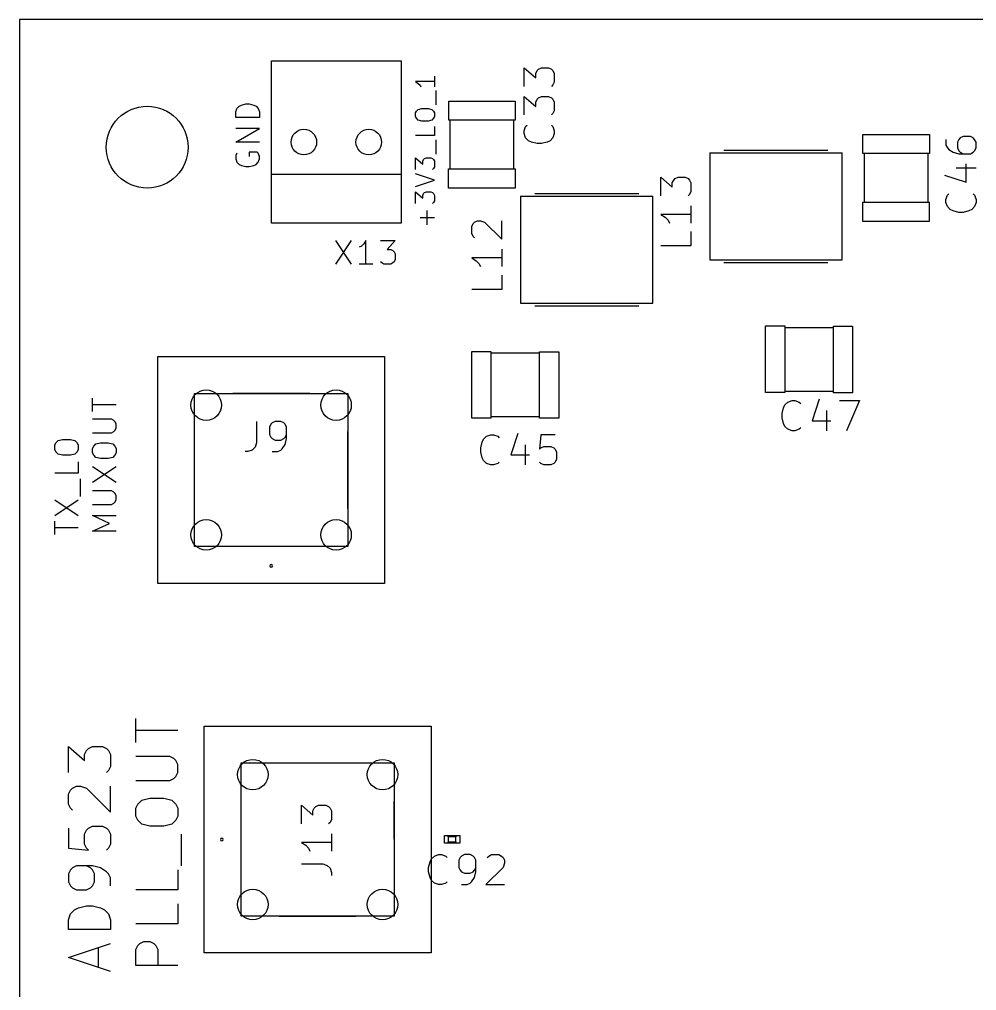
# Model space of a CAD drawing. Header units: millimetres. Extents: x 0 to 100, y 0 to 100.
# Drawn here: x 0 to 37.45, y 62 to 100 of the extents above; entities that cross this region are included whole.
import ezdxf

# ---------------------------------------------------------------- set-up
doc = ezdxf.new("R2010")
doc.units = ezdxf.units.MM
for name, color, linetype, true_color in [('Edge.Cuts', 254, 'CONTINUOUS', 0xd0d2cd), ('F.Fab', 9, 'CONTINUOUS', 0xafafaf), ('F.Silkscreen', 41, 'CONTINUOUS', 0xf2eda1)]:
    doc.layers.add(name, color=color, linetype=linetype, true_color=true_color)

msp = doc.modelspace()

# ---------------------------------------------------------------- linework, layer by layer
at = {"layer": 'Edge.Cuts', "linetype": 'CONTINUOUS'}
for p, q in [((0, 100), (0, 0)), ((100, 100), (0, 100))]:
    msp.add_line(p, q, dxfattribs=at)
at = {"layer": 'Edge.Cuts'}
for centre, radius in [((5, 95), 1.599999), ((11.13, 95.2), 0.5), ((13.67, 95.2), 0.5), ((7.31, 84.91), 0.5969), ((12.39, 84.91), 0.5969), ((7.31, 79.83), 0.5969), ((12.39, 79.83), 0.5969), ((9.13, 70.45), 0.5969), ((14.21, 70.45), 0.5969), ((9.13, 65.37), 0.5969), ((14.21, 65.37), 0.5969)]:
    msp.add_circle(centre, radius, dxfattribs=at)
at = {"layer": 'F.Fab', "linetype": 'CONTINUOUS'}
for p, q in [((16.237719, 97.777704), (16.237719, 97.357133)), ((16.237719, 97.567419), (15.501719, 97.567419)), ((15.501719, 97.567419), (15.606862, 97.497323)), ((15.606862, 97.497323), (15.676957, 97.427228)), ((15.676957, 97.427228), (15.712005, 97.357133)), ((16.307814, 96.656181), (16.307814, 97.216942)), ((8.513459, 96.516892), (8.601078, 96.604511)), ((8.601078, 96.604511), (8.688697, 96.648321)), ((8.688697, 96.648321), (8.863935, 96.69213)), ((8.863935, 96.69213), (8.995363, 96.69213)), ((8.995363, 96.69213), (9.170601, 96.648321)), ((9.170601, 96.648321), (9.25822, 96.604511)), ((9.25822, 96.604511), (9.34584, 96.516892)), ((16.8046, 96.0517), (16.8046, 96.8018)), ((16.8046, 96.8018), (19.4045, 96.8018)), ((19.4045, 96.8018), (19.4045, 96.0517)), ((8.469649, 96.385464), (8.513459, 96.516892)), ((8.469649, 96.166416), (8.469649, 96.385464)), ((9.389649, 96.166416), (8.469649, 96.166416)), ((9.34584, 96.516892), (9.389649, 96.385464)), ((9.389649, 96.385464), (9.389649, 96.166416)), ((15.501719, 96.340752), (15.536767, 96.410847)), ((15.501719, 96.200561), (15.501719, 96.340752)), ((15.536767, 96.130466), (15.501719, 96.200561)), ((15.536767, 96.410847), (15.606862, 96.480942)), ((15.606862, 96.480942), (15.747052, 96.51599)), ((15.747052, 96.51599), (15.992386, 96.51599)), ((15.992386, 96.51599), (16.132576, 96.480942)), ((16.132576, 96.480942), (16.202672, 96.410847)), ((16.202672, 96.410847), (16.237719, 96.340752)), ((16.237719, 96.200561), (16.202672, 96.130466)), ((16.237719, 96.340752), (16.237719, 96.200561)), ((15.606862, 96.060371), (15.536767, 96.130466)), ((15.747052, 96.025323), (15.606862, 96.060371)), ((15.992386, 96.025323), (15.747052, 96.025323)), ((16.132576, 96.060371), (15.992386, 96.025323)), ((16.202672, 96.130466), (16.132576, 96.060371)), ((16.237719, 95.815037), (16.237719, 95.464561)), ((19.4045, 96.0517), (16.8046, 96.0517)), ((16.8554, 94.1348), (16.8554, 96.0652)), ((19.3446, 94.1348), (19.3446, 96.0652)), ((8.469649, 95.202606), (9.389649, 95.72832)), ((9.389649, 95.72832), (8.469649, 95.72832)), ((16.237719, 95.464561), (15.501719, 95.464561)), ((33.0046, 94.7517), (33.0046, 95.5018)), ((33.0046, 95.5018), (35.6045, 95.5018)), ((35.6045, 95.5018), (35.6045, 94.7517)), ((9.389649, 95.202606), (8.469649, 95.202606)), ((16.307814, 94.728561), (16.307814, 95.289322)), ((8.513459, 94.764511), (8.469649, 94.676892)), ((8.469649, 94.676892), (8.469649, 94.545463)), ((9.30203, 94.80832), (8.995363, 94.80832)), ((8.995363, 94.80832), (8.995363, 94.633082)), ((9.34584, 94.764511), (9.30203, 94.80832)), ((9.389649, 94.633082), (9.34584, 94.764511)), ((9.389649, 94.545463), (9.389649, 94.633082)), ((27.009, 94.783), (27.009, 90.592)), ((27.009, 94.783), (32.191, 94.783)), ((27.568, 94.884), (31.632, 94.884)), ((32.191, 90.592), (32.191, 94.783)), ((35.6045, 94.7517), (33.0046, 94.7517)), ((33.0554, 94.7652), (33.0554, 92.8348)), ((35.5446, 94.7652), (35.5446, 92.8348)), ((8.469649, 94.545463), (8.513459, 94.414035)), ((8.513459, 94.414035), (8.601078, 94.326416)), ((8.601078, 94.326416), (8.688697, 94.282606)), ((8.688697, 94.282606), (8.863935, 94.238797)), ((8.863935, 94.238797), (8.995363, 94.238797)), ((8.995363, 94.238797), (9.170601, 94.282606)), ((9.170601, 94.282606), (9.25822, 94.326416)), ((9.25822, 94.326416), (9.34584, 94.414035)), ((9.34584, 94.414035), (9.389649, 94.545463)), ((15.501719, 94.132751), (15.501719, 94.58837)), ((15.501719, 94.58837), (15.7821, 94.343037)), ((15.7821, 94.44818), (15.817148, 94.518275)), ((15.7821, 94.343037), (15.7821, 94.44818)), ((15.817148, 94.518275), (15.852195, 94.553323)), ((15.852195, 94.553323), (15.922291, 94.58837)), ((15.922291, 94.58837), (16.097529, 94.58837)), ((16.097529, 94.58837), (16.167624, 94.553323)), ((16.167624, 94.553323), (16.202672, 94.518275)), ((16.202672, 94.518275), (16.237719, 94.44818)), ((16.237719, 94.237894), (16.202672, 94.167799)), ((16.237719, 94.44818), (16.237719, 94.237894)), ((16.237719, 93.71218), (15.501719, 93.957513)), ((16.202672, 94.167799), (16.167624, 94.132751)), ((16.7955, 93.3982), (16.7955, 94.1483)), ((16.7955, 94.1483), (19.3954, 94.1483)), ((19.3954, 94.1483), (19.3954, 93.3982)), ((15.501719, 93.466847), (16.237719, 93.71218)), ((15.501719, 92.800942), (15.501719, 93.256561)), ((15.501719, 93.256561), (15.7821, 93.011228)), ((15.7821, 93.116371), (15.817148, 93.186466)), ((15.7821, 93.011228), (15.7821, 93.116371)), ((15.817148, 93.186466), (15.852195, 93.221514)), ((15.852195, 93.221514), (15.922291, 93.256561)), ((15.922291, 93.256561), (16.097529, 93.256561)), ((16.097529, 93.256561), (16.167624, 93.221514)), ((16.167624, 93.221514), (16.202672, 93.186466)), ((16.202672, 93.186466), (16.237719, 93.116371)), ((16.237719, 93.116371), (16.237719, 92.906085)), ((19.3954, 93.3982), (16.7955, 93.3982)), ((20.168, 93.184), (24.232, 93.184)), ((16.202672, 92.83599), (16.167624, 92.800942)), ((16.237719, 92.906085), (16.202672, 92.83599)), ((19.609, 93.083), (19.609, 88.892)), ((19.609, 93.083), (24.791, 93.083)), ((24.791, 88.892), (24.791, 93.083)), ((32.9955, 92.0982), (32.9955, 92.8483)), ((32.9955, 92.8483), (35.5954, 92.8483)), ((35.5954, 92.8483), (35.5954, 92.0982)), ((15.957338, 91.9598), (15.957338, 92.520562)), ((16.237719, 92.240181), (15.676957, 92.240181)), ((35.5954, 92.0982), (32.9955, 92.0982)), ((27.009, 90.592), (32.191, 90.592)), ((27.568, 90.49), (31.632, 90.49)), ((19.609, 88.892), (24.791, 88.892)), ((20.168, 88.79), (24.232, 88.79)), ((29.1982, 85.4046), (29.1982, 88.0045)), ((29.1982, 88.0045), (29.9483, 88.0045)), ((29.9348, 87.9446), (31.8652, 87.9446)), ((29.9483, 88.0045), (29.9483, 85.4046)), ((31.8517, 85.3955), (31.8517, 87.9954)), ((31.8517, 87.9954), (32.6018, 87.9954)), ((32.6018, 87.9954), (32.6018, 85.3955)), ((5.415, 86.805), (14.285, 86.805)), ((5.415, 77.935), (5.415, 86.805)), ((14.285, 86.805), (14.285, 77.935)), ((17.6982, 84.4046), (17.6982, 87.0045)), ((17.6982, 87.0045), (18.4483, 87.0045)), ((20.3652, 86.9446), (18.4348, 86.9446)), ((18.4483, 87.0045), (18.4483, 84.4046)), ((20.3517, 84.3955), (20.3517, 86.9954)), ((20.3517, 86.9954), (21.1018, 86.9954)), ((21.1018, 86.9954), (21.1018, 84.3955)), ((2.863249, 84.659299), (2.863249, 85.185013)), ((6.853, 85.367), (12.847, 85.367)), ((6.853, 79.373), (6.853, 85.367)), ((12.847, 85.367), (12.847, 79.373)), ((29.9483, 85.4046), (29.1982, 85.4046)), ((29.9348, 85.4554), (31.8652, 85.4554)), ((32.6018, 85.3955), (31.8517, 85.3955)), ((3.783249, 84.922156), (2.863249, 84.922156)), ((18.4483, 84.4046), (17.6982, 84.4046)), ((20.3652, 84.4554), (18.4348, 84.4554)), ((21.1018, 84.3955), (20.3517, 84.3955)), ((3.608011, 84.352631), (2.863249, 84.352631)), ((3.69563, 84.308822), (3.608011, 84.352631)), ((3.73944, 84.265012), (3.69563, 84.308822)), ((3.783249, 84.177393), (3.73944, 84.265012)), ((3.73944, 83.914536), (3.783249, 84.002155)), ((3.783249, 84.002155), (3.783249, 84.177393)), ((2.863249, 83.826917), (3.608011, 83.826917)), ((3.608011, 83.826917), (3.69563, 83.870727)), ((3.69563, 83.870727), (3.73944, 83.914536)), ((1.382101, 83.34501), (1.425911, 83.432629)), ((1.382101, 83.169772), (1.382101, 83.34501)), ((1.425911, 83.432629), (1.51353, 83.520248)), ((1.51353, 83.520248), (1.688768, 83.564058)), ((1.688768, 83.564058), (1.995434, 83.564058)), ((1.995434, 83.564058), (2.170672, 83.520248)), ((2.170672, 83.520248), (2.258292, 83.432629)), ((2.258292, 83.432629), (2.302101, 83.34501)), ((2.302101, 83.34501), (2.302101, 83.169772)), ((2.863249, 83.213583), (2.907059, 83.301202)), ((2.907059, 83.301202), (2.994678, 83.388821)), ((2.994678, 83.388821), (3.169916, 83.432631)), ((3.169916, 83.432631), (3.476582, 83.432631)), ((3.476582, 83.432631), (3.65182, 83.388821)), ((3.65182, 83.388821), (3.73944, 83.301202)), ((3.73944, 83.301202), (3.783249, 83.213583)), ((1.425911, 83.082153), (1.382101, 83.169772)), ((1.51353, 82.994534), (1.425911, 83.082153)), ((1.688768, 82.950725), (1.51353, 82.994534)), ((1.995434, 82.950725), (1.688768, 82.950725)), ((2.170672, 82.994534), (1.995434, 82.950725)), ((2.258292, 83.082153), (2.170672, 82.994534)), ((2.302101, 83.169772), (2.258292, 83.082153)), ((2.863249, 83.038345), (2.863249, 83.213583)), ((2.907059, 82.950726), (2.863249, 83.038345)), ((2.994678, 82.863107), (2.907059, 82.950726)), ((3.169916, 82.819298), (2.994678, 82.863107)), ((3.65182, 82.863107), (3.476582, 82.819298)), ((3.73944, 82.950726), (3.65182, 82.863107)), ((3.783249, 83.038345), (3.73944, 82.950726)), ((3.783249, 83.213583), (3.783249, 83.038345)), ((2.302101, 82.687867), (2.302101, 82.249772)), ((2.863249, 81.899298), (3.783249, 82.512631)), ((2.863249, 82.512631), (3.783249, 81.899298)), ((3.476582, 82.819298), (3.169916, 82.819298)), ((2.302101, 82.249772), (1.382101, 82.249772)), ((2.38972, 81.329773), (2.38972, 82.030725)), ((3.608011, 81.548821), (2.863249, 81.548821)), ((3.69563, 81.505012), (3.608011, 81.548821)), ((3.73944, 81.461202), (3.69563, 81.505012)), ((3.783249, 81.373583), (3.73944, 81.461202)), ((3.783249, 81.198345), (3.783249, 81.373583)), ((1.382101, 80.585011), (2.302101, 81.198344)), ((1.382101, 81.198344), (2.302101, 80.585011)), ((2.863249, 81.023107), (3.608011, 81.023107)), ((3.608011, 81.023107), (3.69563, 81.066917)), ((3.69563, 81.066917), (3.73944, 81.110726)), ((3.73944, 81.110726), (3.783249, 81.198345)), ((3.520392, 80.278345), (2.863249, 80.585011)), ((2.863249, 80.585011), (3.783249, 80.585011)), ((1.382101, 79.84025), (1.382101, 80.365964)), ((2.863249, 79.971678), (3.520392, 80.278345)), ((2.302101, 80.103107), (1.382101, 80.103107)), ((3.783249, 79.971678), (2.863249, 79.971678)), ((12.847, 79.373), (6.853, 79.373)), ((14.285, 77.935), (5.415, 77.935)), ((4.556657, 71.707097), (4.556657, 72.641817)), ((7.235, 72.345), (16.105, 72.345)), ((7.235, 63.475), (7.235, 72.345)), ((16.105, 72.345), (16.105, 63.475)), ((6.192417, 72.174457), (4.556657, 72.174457)), ((1.923175, 70.538699), (1.923175, 71.551312)), ((1.923175, 71.551312), (2.546322, 71.006059)), ((2.624215, 71.395525), (2.702108, 71.473419)), ((2.702108, 71.473419), (2.857895, 71.551312)), ((2.857895, 71.551312), (3.247362, 71.551312)), ((3.247362, 71.551312), (3.403148, 71.473419)), ((3.403148, 71.473419), (3.481042, 71.395525)), ((2.546322, 71.239739), (2.624215, 71.395525)), ((2.546322, 71.006059), (2.546322, 71.239739)), ((3.481042, 71.395525), (3.558935, 71.239739)), ((3.558935, 71.239739), (3.558935, 70.772379)), ((5.880844, 71.161844), (4.556657, 71.161844)), ((6.03663, 71.083951), (5.880844, 71.161844)), ((6.114524, 71.006058), (6.03663, 71.083951)), ((3.558935, 70.772379), (3.481042, 70.616592)), ((6.192417, 70.850271), (6.114524, 71.006058)), ((6.192417, 70.538698), (6.192417, 70.850271)), ((8.673, 70.907), (14.667, 70.907)), ((8.673, 64.913), (8.673, 70.907)), ((14.667, 70.907), (14.667, 64.913)), ((3.481042, 70.616592), (3.403148, 70.538699)), ((5.880844, 70.227124), (6.03663, 70.305018)), ((6.03663, 70.305018), (6.114524, 70.382911)), ((6.114524, 70.382911), (6.192417, 70.538698)), ((2.078962, 69.915552), (2.234748, 69.993445)), ((2.234748, 69.993445), (2.390535, 69.993445)), ((2.390535, 69.993445), (2.624215, 69.915552)), ((3.558935, 68.980832), (3.558935, 69.993445)), ((4.556657, 70.227124), (5.880844, 70.227124)), ((1.923175, 69.681872), (2.001068, 69.837658)), ((1.923175, 69.292405), (1.923175, 69.681872)), ((2.001068, 69.837658), (2.078962, 69.915552)), ((2.624215, 69.915552), (3.558935, 68.980832)), ((2.001068, 69.136618), (1.923175, 69.292405)), ((4.556657, 69.136618), (4.63455, 69.292405)), ((4.63455, 69.292405), (4.790337, 69.448191)), ((4.790337, 69.448191), (5.10191, 69.526085)), ((5.10191, 69.526085), (5.647164, 69.526085)), ((5.647164, 69.526085), (5.958737, 69.448191)), ((5.958737, 69.448191), (6.114524, 69.292405)), ((6.114524, 69.292405), (6.192417, 69.136618)), ((2.078962, 69.058725), (2.001068, 69.136618)), ((4.556657, 68.825045), (4.556657, 69.136618)), ((4.63455, 68.669258), (4.556657, 68.825045)), ((6.192417, 68.825045), (6.114524, 68.669258)), ((6.192417, 69.136618), (6.192417, 68.825045)), ((2.702108, 68.357685), (2.857895, 68.435578)), ((2.857895, 68.435578), (3.247362, 68.435578)), ((3.247362, 68.435578), (3.403148, 68.357685)), ((4.790337, 68.513471), (4.63455, 68.669258)), ((5.10191, 68.435578), (4.790337, 68.513471)), ((5.647164, 68.435578), (5.10191, 68.435578)), ((5.958737, 68.513471), (5.647164, 68.435578)), ((6.114524, 68.669258), (5.958737, 68.513471)), ((1.923175, 68.357685), (1.923175, 67.578751)), ((2.546322, 68.124005), (2.624215, 68.279791)), ((2.546322, 67.734538), (2.546322, 68.124005)), ((2.624215, 68.279791), (2.702108, 68.357685)), ((3.403148, 68.357685), (3.481042, 68.279791)), ((3.481042, 68.279791), (3.558935, 68.124005)), ((3.558935, 68.124005), (3.558935, 67.734538)), ((6.348204, 66.877712), (6.348204, 68.124005)), ((16.63, 67.77), (16.63, 68.07)), ((16.63, 68.07), (16.78, 68.07)), ((16.78, 68.07), (16.78, 67.77)), ((16.78, 68.02), (16.78, 68.07)), ((16.78, 68.07), (17.08, 68.07)), ((17.08, 68.02), (16.78, 68.02)), ((17.08, 68.07), (17.08, 68.02)), ((17.08, 67.77), (17.08, 68.07)), ((17.08, 68.07), (17.23, 68.07)), ((17.23, 68.07), (17.23, 67.77)), ((2.624215, 67.578751), (2.546322, 67.734538)), ((3.558935, 67.734538), (3.481042, 67.578751)), ((16.78, 67.77), (16.63, 67.77)), ((16.78, 67.77), (16.78, 67.82)), ((16.78, 67.82), (17.08, 67.82)), ((17.08, 67.77), (16.78, 67.77)), ((17.08, 67.82), (17.08, 67.77)), ((17.23, 67.77), (17.08, 67.77)), ((1.923175, 67.578751), (2.702108, 67.500858)), ((2.702108, 67.500858), (2.624215, 67.578751)), ((3.481042, 67.578751), (3.403148, 67.500858)), ((2.001068, 66.721924), (1.923175, 66.566138)), ((1.923175, 66.566138), (1.923175, 66.254564)), ((2.078962, 66.799818), (2.001068, 66.721924)), ((2.234748, 66.877711), (2.078962, 66.799818)), ((2.857895, 66.877711), (2.234748, 66.877711)), ((2.780002, 66.799818), (2.624215, 66.877711)), ((2.857895, 66.721924), (2.780002, 66.799818)), ((3.169468, 66.799818), (2.857895, 66.877711)), ((2.935788, 66.566138), (2.857895, 66.721924)), ((2.935788, 66.254564), (2.935788, 66.566138)), ((3.403148, 66.644031), (3.169468, 66.799818)), ((3.481042, 66.566138), (3.403148, 66.644031)), ((3.558935, 66.410351), (3.481042, 66.566138)), ((6.192417, 66.721925), (6.192417, 65.942991)), ((1.923175, 66.254564), (2.001068, 66.098778)), ((2.857895, 66.098778), (2.935788, 66.254564)), ((3.558935, 66.098778), (3.558935, 66.410351)), ((2.001068, 66.098778), (2.078962, 66.020884)), ((2.078962, 66.020884), (2.234748, 65.942991)), ((2.234748, 65.942991), (2.624215, 65.942991)), ((2.624215, 65.942991), (2.780002, 66.020884)), ((2.780002, 66.020884), (2.857895, 66.098778)), ((6.192417, 65.942991), (4.556657, 65.942991)), ((6.192417, 65.397738), (6.192417, 64.618804)), ((1.923175, 64.774591), (2.001068, 65.008271)), ((2.001068, 65.008271), (2.156855, 65.164058)), ((2.156855, 65.164058), (2.312642, 65.241951)), ((2.312642, 65.241951), (2.624215, 65.319844)), ((2.624215, 65.319844), (2.857895, 65.319844)), ((2.857895, 65.319844), (3.169468, 65.241951)), ((3.169468, 65.241951), (3.325255, 65.164058)), ((3.325255, 65.164058), (3.481042, 65.008271)), ((3.481042, 65.008271), (3.558935, 64.774591)), ((1.923175, 64.385124), (1.923175, 64.774591)), ((3.558935, 64.774591), (3.558935, 64.385124)), ((6.192417, 64.618804), (4.556657, 64.618804)), ((14.667, 64.913), (8.673, 64.913)), ((3.558935, 64.385124), (1.923175, 64.385124)), ((1.923175, 63.294618), (3.558935, 63.839871)), ((4.63455, 63.761978), (4.712444, 63.839871)), ((4.712444, 63.839871), (4.86823, 63.917764)), ((4.86823, 63.917764), (5.10191, 63.917764)), ((5.10191, 63.917764), (5.257697, 63.839871)), ((5.257697, 63.839871), (5.33559, 63.761978)), ((3.091575, 62.905151), (3.091575, 63.684084)), ((4.556657, 63.606191), (4.63455, 63.761978)), ((4.556657, 62.983044), (4.556657, 63.606191)), ((5.33559, 63.761978), (5.413484, 63.606191)), ((5.413484, 63.606191), (5.413484, 62.983044)), ((16.105, 63.475), (7.235, 63.475)), ((3.558935, 62.749364), (1.923175, 63.294618)), ((6.192417, 62.983044), (4.556657, 62.983044))]:
    msp.add_line(p, q, dxfattribs=at)
at = {"layer": 'F.Fab'}
for centre, radius in [((5, 95), 1.599999), ((11.13, 95.2), 0.5), ((13.67, 95.2), 0.5), ((7.31, 84.91), 0.5969), ((12.39, 84.91), 0.5969), ((7.31, 79.83), 0.5969), ((12.39, 79.83), 0.5969), ((9.13, 70.45), 0.5969), ((14.21, 70.45), 0.5969), ((9.13, 65.37), 0.5969), ((14.21, 65.37), 0.5969)]:
    msp.add_circle(centre, radius, dxfattribs=at)
at = {"layer": 'F.Silkscreen', "linetype": 'CONTINUOUS'}
for p, q in [((9.86, 98.375), (14.94, 98.375)), ((9.86, 93.93), (9.86, 98.375)), ((14.94, 98.375), (14.94, 93.93)), ((19.752665, 97.380856), (19.752665, 98.109183)), ((19.752665, 98.109183), (20.200866, 97.717007)), ((20.256891, 97.997133), (20.312916, 98.053158)), ((20.312916, 98.053158), (20.424966, 98.109183)), ((20.424966, 98.109183), (20.705092, 98.109183)), ((20.705092, 98.109183), (20.817142, 98.053158)), ((20.817142, 98.053158), (20.873168, 97.997133)), ((20.200866, 97.885082), (20.256891, 97.997133)), ((20.200866, 97.717007), (20.200866, 97.885082)), ((20.873168, 97.997133), (20.929193, 97.885082)), ((20.929193, 97.885082), (20.929193, 97.548931)), ((20.873168, 97.436881), (20.817142, 97.380856)), ((20.929193, 97.548931), (20.873168, 97.436881)), ((19.752665, 96.260353), (19.752665, 96.98868)), ((19.752665, 96.98868), (20.200866, 96.596504)), ((20.256891, 96.87663), (20.312916, 96.932655)), ((20.312916, 96.932655), (20.424966, 96.98868)), ((20.424966, 96.98868), (20.705092, 96.98868)), ((20.705092, 96.98868), (20.817142, 96.932655)), ((20.817142, 96.932655), (20.873168, 96.87663)), ((20.200866, 96.764579), (20.256891, 96.87663)), ((20.200866, 96.596504), (20.200866, 96.764579)), ((20.873168, 96.87663), (20.929193, 96.764579)), ((20.929193, 96.764579), (20.929193, 96.428428)), ((20.873168, 96.316378), (20.817142, 96.260353)), ((20.929193, 96.428428), (20.873168, 96.316378)), ((19.752665, 95.644076), (19.80869, 95.812152)), ((19.80869, 95.812152), (19.864715, 95.868177)), ((20.817142, 95.868177), (20.873168, 95.812152)), ((20.873168, 95.812152), (20.929193, 95.644076)), ((19.752665, 95.532026), (19.752665, 95.644076)), ((19.80869, 95.363951), (19.752665, 95.532026)), ((20.929193, 95.532026), (20.873168, 95.363951)), ((20.929193, 95.644076), (20.929193, 95.532026)), ((36.928465, 95.419405), (36.816415, 95.36338)), ((37.208591, 95.419405), (36.928465, 95.419405)), ((37.320641, 95.36338), (37.208591, 95.419405)), ((19.92074, 95.2519), (19.80869, 95.363951)), ((20.03279, 95.195875), (19.92074, 95.2519)), ((20.256891, 95.13985), (20.03279, 95.195875)), ((20.424966, 95.13985), (20.256891, 95.13985)), ((20.649067, 95.195875), (20.424966, 95.13985)), ((20.761117, 95.2519), (20.649067, 95.195875)), ((20.873168, 95.363951), (20.761117, 95.2519)), ((36.256164, 95.307355), (36.256164, 95.083254)), ((36.256164, 95.083254), (36.312189, 94.971204)), ((36.76039, 95.307355), (36.704365, 95.195304)), ((36.704365, 95.195304), (36.704365, 94.971204)), ((36.816415, 95.36338), (36.76039, 95.307355)), ((37.376667, 95.307355), (37.320641, 95.36338)), ((37.432692, 95.195304), (37.376667, 95.307355)), ((37.432692, 94.971204), (37.432692, 95.195304)), ((36.312189, 94.971204), (36.368214, 94.915179)), ((36.368214, 94.915179), (36.536289, 94.803128)), ((36.536289, 94.803128), (36.76039, 94.747103)), ((36.704365, 94.971204), (36.76039, 94.859153)), ((36.76039, 94.859153), (36.816415, 94.803128)), ((36.76039, 94.747103), (37.208591, 94.747103)), ((36.816415, 94.803128), (36.928465, 94.747103)), ((37.208591, 94.747103), (37.320641, 94.803128)), ((37.320641, 94.803128), (37.376667, 94.859153)), ((37.376667, 94.859153), (37.432692, 94.971204)), ((37.040516, 93.6266), (37.040516, 94.354927)), ((9.86, 92.025), (9.86, 93.93)), ((14.94, 93.93), (9.86, 93.93)), ((14.94, 93.93), (14.94, 92.025)), ((36.200139, 93.906726), (37.040516, 93.6266)), ((36.64834, 94.186852), (37.432692, 94.186852)), ((25.099627, 93.097499), (25.099627, 93.825826)), ((25.099627, 93.825826), (25.547828, 93.43365)), ((25.547828, 93.601725), (25.603853, 93.713776)), ((25.547828, 93.43365), (25.547828, 93.601725)), ((25.603853, 93.713776), (25.659878, 93.769801)), ((25.659878, 93.769801), (25.771928, 93.825826)), ((25.771928, 93.825826), (26.052054, 93.825826)), ((26.052054, 93.825826), (26.164104, 93.769801)), ((26.164104, 93.769801), (26.22013, 93.713776)), ((26.22013, 93.713776), (26.276155, 93.601725)), ((26.276155, 93.601725), (26.276155, 93.265574)), ((26.22013, 93.153524), (26.164104, 93.097499)), ((26.276155, 93.265574), (26.22013, 93.153524)), ((36.256164, 92.954298), (36.312189, 93.122374)), ((36.312189, 93.122374), (36.368214, 93.178399)), ((37.320641, 93.178399), (37.376667, 93.122374)), ((37.376667, 93.122374), (37.432692, 92.954298)), ((36.256164, 92.842248), (36.256164, 92.954298)), ((36.312189, 92.674173), (36.256164, 92.842248)), ((37.432692, 92.842248), (37.376667, 92.674173)), ((37.432692, 92.954298), (37.432692, 92.842248)), ((26.276155, 92.369172), (25.099627, 92.369172)), ((25.099627, 92.369172), (25.267702, 92.257122)), ((26.276155, 92.705323), (26.276155, 92.033021)), ((36.424239, 92.562122), (36.312189, 92.674173)), ((36.536289, 92.506097), (36.424239, 92.562122)), ((36.76039, 92.450072), (36.536289, 92.506097)), ((36.928465, 92.450072), (36.76039, 92.450072)), ((37.152566, 92.506097), (36.928465, 92.450072)), ((37.264616, 92.562122), (37.152566, 92.506097)), ((37.376667, 92.674173), (37.264616, 92.562122)), ((14.94, 92.025), (9.86, 92.025)), ((17.699627, 91.901725), (17.755652, 92.013776)), ((17.755652, 92.013776), (17.811677, 92.069801)), ((17.811677, 92.069801), (17.923727, 92.125826)), ((17.923727, 92.125826), (18.035778, 92.125826)), ((18.035778, 92.125826), (18.203853, 92.069801)), ((18.203853, 92.069801), (18.876155, 91.397499)), ((18.876155, 91.397499), (18.876155, 92.125826)), ((25.267702, 92.257122), (25.379752, 92.145071)), ((25.379752, 92.145071), (25.435778, 92.033021)), ((17.699627, 91.6216), (17.699627, 91.901725)), ((17.755652, 91.509549), (17.699627, 91.6216)), ((26.276155, 91.696871), (26.276155, 91.136619)), ((12.370324, 91.350728), (12.986697, 90.426168)), ((12.986697, 91.350728), (12.370324, 90.426168)), ((13.47099, 91.218648), (13.382937, 91.130595)), ((13.559043, 91.350728), (13.47099, 91.218648)), ((13.559043, 90.426168), (13.559043, 91.350728)), ((14.13139, 91.350728), (14.703736, 91.350728)), ((14.703736, 91.350728), (14.39555, 90.998515)), ((17.811677, 91.453524), (17.755652, 91.509549)), ((13.382937, 91.130595), (13.294883, 91.086568)), ((14.39555, 90.998515), (14.52763, 90.998515)), ((14.52763, 90.998515), (14.615683, 90.954488)), ((14.615683, 90.954488), (14.65971, 90.910461)), ((14.65971, 90.910461), (14.703736, 90.822408)), ((14.703736, 90.822408), (14.703736, 90.602275)), ((18.876155, 91.005323), (18.876155, 90.333021)), ((26.276155, 91.136619), (25.099627, 91.136619)), ((14.175416, 90.470195), (14.13139, 90.514221)), ((14.26347, 90.426168), (14.175416, 90.470195)), ((14.615683, 90.470195), (14.52763, 90.426168)), ((14.65971, 90.514221), (14.615683, 90.470195)), ((14.703736, 90.602275), (14.65971, 90.514221)), ((18.876155, 90.669172), (17.699627, 90.669172)), ((17.699627, 90.669172), (17.867702, 90.557122)), ((17.867702, 90.557122), (17.979752, 90.445071)), ((17.979752, 90.445071), (18.035778, 90.333021)), ((13.823203, 90.426168), (13.294883, 90.426168)), ((14.52763, 90.426168), (14.26347, 90.426168)), ((18.876155, 89.996871), (18.876155, 89.436619)), ((18.876155, 89.436619), (17.699627, 89.436619)), ((11.35, 85.37), (8.35, 85.367)), ((31.299015, 85.140024), (31.018889, 84.299646)), ((29.842361, 84.579772), (29.898386, 84.803873)), ((29.898386, 84.803873), (29.954411, 84.915923)), ((29.954411, 84.915923), (30.066462, 85.027973)), ((30.066462, 85.027973), (30.234537, 85.083998)), ((30.234537, 85.083998), (30.346587, 85.083998)), ((30.346587, 85.083998), (30.514663, 85.027973)), ((30.514663, 85.027973), (30.570688, 84.971948)), ((32.083367, 85.083998), (32.867719, 85.083998)), ((32.867719, 85.083998), (32.363493, 83.90747)), ((29.842361, 84.411697), (29.842361, 84.579772)), ((29.898386, 84.187596), (29.842361, 84.411697)), ((31.579141, 84.691822), (31.579141, 83.90747)), ((9.276793, 84.269185), (9.276793, 83.428808)), ((9.837044, 84.157135), (9.781019, 84.045085)), ((9.781019, 84.045085), (9.781019, 83.764959)), ((9.893069, 84.21316), (9.837044, 84.157135)), ((10.00512, 84.269185), (9.893069, 84.21316)), ((10.22922, 84.269185), (10.00512, 84.269185)), ((10.341271, 84.21316), (10.22922, 84.269185)), ((10.397296, 84.157135), (10.341271, 84.21316)), ((10.453321, 84.045085), (10.397296, 84.157135)), ((10.453321, 83.596884), (10.453321, 84.045085)), ((29.954411, 84.075546), (29.898386, 84.187596)), ((30.066462, 83.963496), (29.954411, 84.075546)), ((30.570688, 84.019521), (30.514663, 83.963496)), ((31.018889, 84.299646), (31.747216, 84.299646)), ((6.853, 80.87), (6.853, 83.87)), ((9.781019, 83.764959), (9.837044, 83.652909)), ((9.837044, 83.652909), (9.893069, 83.596884)), ((10.341271, 83.596884), (10.397296, 83.652909)), ((10.397296, 83.652909), (10.453321, 83.764959)), ((12.847, 80.87), (12.85, 83.87)), ((18.162122, 83.57576), (18.274173, 83.68781)), ((18.274173, 83.68781), (18.442248, 83.743835)), ((18.442248, 83.743835), (18.554298, 83.743835)), ((18.554298, 83.743835), (18.722374, 83.68781)), ((18.722374, 83.68781), (18.778399, 83.631785)), ((19.506726, 83.799861), (19.2266, 82.959483)), ((20.403128, 83.743835), (20.347103, 83.183584)), ((20.96338, 83.743835), (20.403128, 83.743835)), ((30.234537, 83.90747), (30.066462, 83.963496)), ((30.346587, 83.90747), (30.234537, 83.90747)), ((30.514663, 83.963496), (30.346587, 83.90747)), ((9.220768, 83.260733), (9.108718, 83.148683)), ((9.276793, 83.428808), (9.220768, 83.260733)), ((9.893069, 83.596884), (10.00512, 83.540859)), ((10.00512, 83.540859), (10.22922, 83.540859)), ((10.22922, 83.540859), (10.341271, 83.596884)), ((10.285245, 83.204708), (10.397296, 83.372783)), ((10.397296, 83.372783), (10.453321, 83.596884)), ((18.050072, 83.239609), (18.106097, 83.46371)), ((18.050072, 83.071534), (18.050072, 83.239609)), ((18.106097, 83.46371), (18.162122, 83.57576)), ((19.786852, 83.351659), (19.786852, 82.567307)), ((20.347103, 83.183584), (20.403128, 83.239609)), ((20.403128, 83.239609), (20.515179, 83.295634)), ((20.515179, 83.295634), (20.795304, 83.295634)), ((20.795304, 83.295634), (20.907355, 83.239609)), ((20.907355, 83.239609), (20.96338, 83.183584)), ((8.940642, 83.092657), (8.828592, 83.092657)), ((9.108718, 83.148683), (8.940642, 83.092657)), ((9.893069, 83.092657), (10.11717, 83.092657)), ((10.11717, 83.092657), (10.22922, 83.148683)), ((10.22922, 83.148683), (10.285245, 83.204708)), ((18.106097, 82.847433), (18.050072, 83.071534)), ((18.162122, 82.735383), (18.106097, 82.847433)), ((19.2266, 82.959483), (19.954927, 82.959483)), ((20.96338, 83.183584), (21.019405, 83.071534)), ((21.019405, 83.071534), (21.019405, 82.791408)), ((18.274173, 82.623333), (18.162122, 82.735383)), ((18.442248, 82.567307), (18.274173, 82.623333)), ((18.554298, 82.567307), (18.442248, 82.567307)), ((18.722374, 82.623333), (18.554298, 82.567307)), ((18.778399, 82.679358), (18.722374, 82.623333)), ((20.403128, 82.623333), (20.347103, 82.679358)), ((20.515179, 82.567307), (20.403128, 82.623333)), ((20.795304, 82.567307), (20.515179, 82.567307)), ((20.907355, 82.623333), (20.795304, 82.567307)), ((20.96338, 82.679358), (20.907355, 82.623333)), ((21.019405, 82.791408), (20.96338, 82.679358)), ((11.35, 79.373), (8.35, 79.373)), ((10.17, 70.907), (13.17, 70.907)), ((8.673, 66.41), (8.673, 69.41)), ((11.032896, 68.526276), (11.032896, 69.254603)), ((11.032896, 69.254603), (11.481097, 68.862427)), ((11.537122, 69.142553), (11.593147, 69.198578)), ((11.593147, 69.198578), (11.705197, 69.254603)), ((11.705197, 69.254603), (11.985323, 69.254603)), ((11.985323, 69.254603), (12.097373, 69.198578)), ((12.097373, 69.198578), (12.153399, 69.142553)), ((14.67, 66.41), (14.667, 69.41)), ((11.481097, 69.030502), (11.537122, 69.142553)), ((11.481097, 68.862427), (11.481097, 69.030502)), ((12.153399, 69.142553), (12.209424, 69.030502)), ((12.209424, 69.030502), (12.209424, 68.694351)), ((12.153399, 68.582301), (12.097373, 68.526276)), ((12.209424, 68.694351), (12.153399, 68.582301)), ((12.209424, 68.1341), (12.209424, 67.461798)), ((12.209424, 67.797949), (11.032896, 67.797949)), ((11.032896, 67.797949), (11.200971, 67.685899)), ((11.200971, 67.685899), (11.313021, 67.573848)), ((11.313021, 67.573848), (11.369047, 67.461798)), ((16.123431, 67.154744), (16.235482, 67.266794)), ((16.235482, 67.266794), (16.403557, 67.322819)), ((16.403557, 67.322819), (16.515607, 67.322819)), ((16.515607, 67.322819), (16.683683, 67.266794)), ((16.683683, 67.266794), (16.739708, 67.210769)), ((17.299959, 67.266794), (17.243934, 67.210769)), ((17.41201, 67.322819), (17.299959, 67.266794)), ((17.63611, 67.322819), (17.41201, 67.322819)), ((17.748161, 67.266794), (17.63611, 67.322819)), ((17.804186, 67.210769), (17.748161, 67.266794)), ((18.308412, 67.210769), (18.364437, 67.266794)), ((18.364437, 67.266794), (18.476488, 67.322819)), ((18.476488, 67.322819), (18.756613, 67.322819)), ((18.756613, 67.322819), (18.868664, 67.266794)), ((18.868664, 67.266794), (18.924689, 67.210769)), ((11.032896, 66.957572), (11.873273, 66.957572)), ((11.873273, 66.957572), (12.041348, 66.901547)), ((12.041348, 66.901547), (12.153399, 66.789497)), ((16.011381, 66.818593), (16.067406, 67.042694)), ((16.067406, 67.042694), (16.123431, 67.154744)), ((17.243934, 67.210769), (17.187909, 67.098719)), ((17.187909, 67.098719), (17.187909, 66.818593)), ((17.860211, 67.098719), (17.804186, 67.210769)), ((17.860211, 66.650518), (17.860211, 67.098719)), ((18.924689, 67.210769), (18.980714, 67.098719)), ((18.980714, 66.986669), (18.924689, 66.818593)), ((18.980714, 67.098719), (18.980714, 66.986669)), ((12.153399, 66.789497), (12.209424, 66.621421)), ((12.209424, 66.621421), (12.209424, 66.509371)), ((16.011381, 66.650518), (16.011381, 66.818593)), ((16.067406, 66.426417), (16.011381, 66.650518)), ((17.187909, 66.818593), (17.243934, 66.706543)), ((17.243934, 66.706543), (17.299959, 66.650518)), ((17.299959, 66.650518), (17.41201, 66.594493)), ((17.41201, 66.594493), (17.63611, 66.594493)), ((17.63611, 66.594493), (17.748161, 66.650518)), ((17.748161, 66.650518), (17.804186, 66.706543)), ((17.804186, 66.706543), (17.860211, 66.818593)), ((17.804186, 66.426417), (17.860211, 66.650518)), ((18.924689, 66.818593), (18.252387, 66.146291)), ((16.123431, 66.314367), (16.067406, 66.426417)), ((16.235482, 66.202317), (16.123431, 66.314367)), ((16.403557, 66.146291), (16.235482, 66.202317)), ((16.515607, 66.146291), (16.403557, 66.146291)), ((16.683683, 66.202317), (16.515607, 66.146291)), ((16.739708, 66.258342), (16.683683, 66.202317)), ((17.299959, 66.146291), (17.52406, 66.146291)), ((17.52406, 66.146291), (17.63611, 66.202317)), ((17.63611, 66.202317), (17.692135, 66.258342)), ((17.692135, 66.258342), (17.804186, 66.426417)), ((18.252387, 66.146291), (18.980714, 66.146291)), ((10.17, 64.913), (13.17, 64.91))]:
    msp.add_line(p, q, dxfattribs=at)
at = {"layer": 'F.Silkscreen'}
for centre, radius in [((5, 95), 1.599999), ((11.13, 95.2), 0.5), ((13.67, 95.2), 0.5), ((7.31, 84.91), 0.5969), ((12.39, 84.91), 0.5969), ((7.31, 79.83), 0.5969), ((12.39, 79.83), 0.5969), ((9.13, 70.45), 0.5969), ((14.21, 70.45), 0.5969), ((9.13, 65.37), 0.5969), ((14.21, 65.37), 0.5969)]:
    msp.add_circle(centre, radius, dxfattribs=at)
for centre, start, end in [((9.85, 78.62), -270, -90), ((9.85, 78.62), -90, 90), ((7.92, 67.91), 0, 180), ((7.92, 67.91), -180, 0)]:
    msp.add_arc(centre, 0.05, start, end, dxfattribs=at)

doc.saveas('drawing.dxf')
